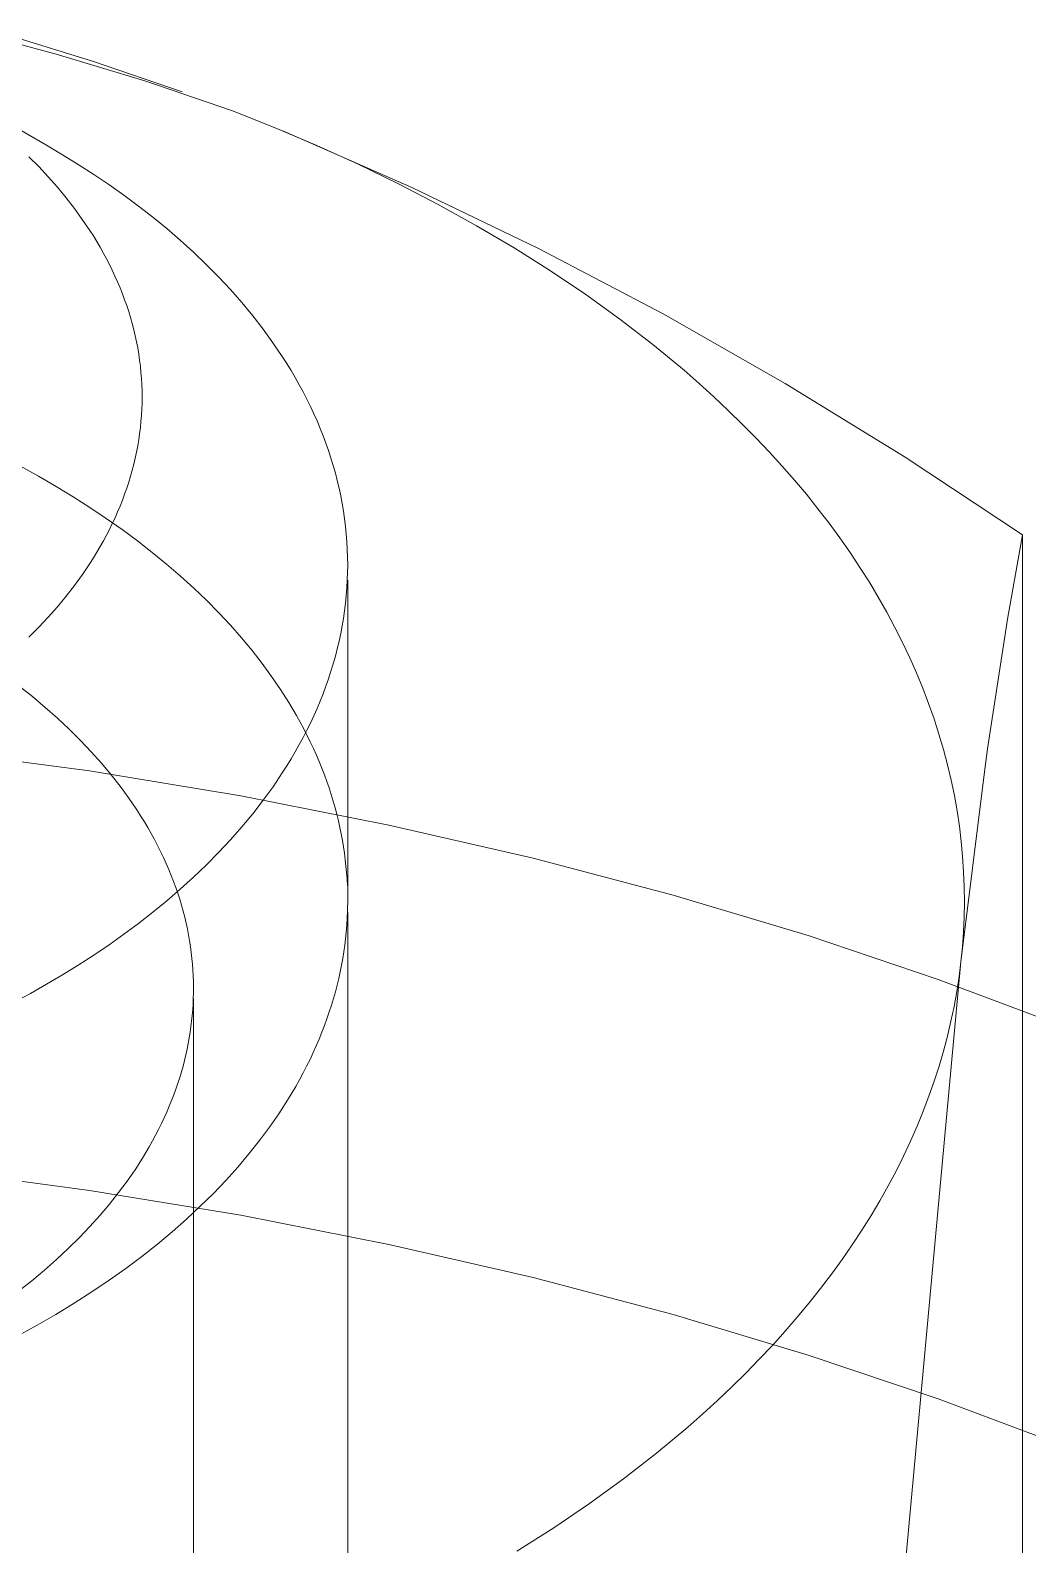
# Model space of a CAD drawing. Header units: millimetres. Extents: x -124 to 15640, y 659 to 4121.
# Drawn here: x 4005.92 to 4010.77, y 2338.92 to 2346.29 of the extents above; entities that cross this region are included whole.
import ezdxf

# ---------------------------------------------------------------- set-up
doc = ezdxf.new("R2010")
doc.units = ezdxf.units.MM
doc.layers.add('ZANO_R', color=7, linetype='Continuous', lineweight=0)

msp = doc.modelspace()

# ---------------------------------------------------------------- linework, layer by layer
at = {"layer": 'ZANO_R'}
for p, q in [((4005.6101, 2346.2882), (4006.0458, 2346.1723)), ((4005.7807, 2346.2741), (4006.2222, 2346.138)), ((4006.0458, 2346.1723), (4006.4774, 2346.0417)), ((4005.999, 2345.7287), (4005.2919, 2346.137)), ((4006.2222, 2346.138), (4006.6591, 2345.9882)), ((4006.4774, 2346.0417), (4006.9042, 2345.8963)), ((4006.9042, 2345.8963), (4007.1108, 2345.814)), ((4007.1108, 2345.814), (4007.3144, 2345.7273)), ((4007.1489, 2345.7995), (4007.7752, 2345.5232)), ((4006.0766, 2345.6829), (4005.999, 2345.7287)), ((4007.3144, 2345.7273), (4007.5146, 2345.6362)), ((4005.9131, 2345.6731), (4005.9611, 2345.6246)), ((4006.1531, 2345.6357), (4006.0766, 2345.6829)), ((4005.9611, 2345.6246), (4006.0073, 2345.5751)), ((4006.2284, 2345.5871), (4006.1531, 2345.6357)), ((4006.3024, 2345.5371), (4006.2284, 2345.5871)), ((4007.5146, 2345.6362), (4007.711, 2345.5408)), ((4006.0073, 2345.5751), (4006.0516, 2345.5247)), ((4006.0516, 2345.5247), (4006.0941, 2345.4734)), ((4006.375, 2345.4857), (4006.3024, 2345.5371)), ((4007.711, 2345.5408), (4007.9033, 2345.4412)), ((4007.7752, 2345.5232), (4008.3917, 2345.2259)), ((4006.0941, 2345.4734), (4006.1345, 2345.4212)), ((4006.4461, 2345.4329), (4006.375, 2345.4857)), ((4006.5156, 2345.3787), (4006.4461, 2345.4329)), ((4007.9033, 2345.4412), (4008.091, 2345.3373)), ((4006.1345, 2345.4212), (4006.1729, 2345.3682)), ((4006.1729, 2345.3682), (4006.2092, 2345.3144)), ((4006.5834, 2345.3232), (4006.5156, 2345.3787)), ((4006.2092, 2345.3144), (4006.2265, 2345.2872)), ((4006.2265, 2345.2872), (4006.2433, 2345.2598)), ((4006.6493, 2345.2664), (4006.5834, 2345.3232)), ((4008.091, 2345.3373), (4008.2737, 2345.2295)), ((4006.2433, 2345.2598), (4006.2595, 2345.2323)), ((4006.2595, 2345.2323), (4006.2751, 2345.2045)), ((4006.7134, 2345.2083), (4006.6493, 2345.2664)), ((4006.7755, 2345.1489), (4006.7134, 2345.2083)), ((4008.2737, 2345.2295), (4008.451, 2345.1177)), ((4008.3917, 2345.2259), (4008.9977, 2344.9078)), ((4006.2751, 2345.2045), (4006.2902, 2345.1766)), ((4006.2902, 2345.1766), (4006.3046, 2345.1486)), ((4006.3046, 2345.1486), (4006.3185, 2345.1204)), ((4006.8354, 2345.0883), (4006.7755, 2345.1489)), ((4006.3185, 2345.1204), (4006.3318, 2345.092)), ((4006.3318, 2345.092), (4006.3444, 2345.0635)), ((4006.3444, 2345.0635), (4006.3565, 2345.0349)), ((4006.8932, 2345.0265), (4006.8354, 2345.0883)), ((4008.451, 2345.1177), (4008.6227, 2345.0021)), ((4006.3565, 2345.0349), (4006.3679, 2345.0061)), ((4006.3679, 2345.0061), (4006.3787, 2344.9772)), ((4006.9486, 2344.9635), (4006.8932, 2345.0265)), ((4008.6227, 2345.0021), (4008.7883, 2344.8828)), ((4006.3787, 2344.9772), (4006.3889, 2344.9482)), ((4006.3889, 2344.9482), (4006.3985, 2344.9191)), ((4006.3985, 2344.9191), (4006.4074, 2344.8899)), ((4007.0017, 2344.8993), (4006.9486, 2344.9635)), ((4006.4074, 2344.8899), (4006.4157, 2344.8606)), ((4006.4157, 2344.8606), (4006.4233, 2344.8312)), ((4007.0523, 2344.8341), (4007.0017, 2344.8993)), ((4008.7883, 2344.8828), (4008.9475, 2344.7599)), ((4008.9977, 2344.9078), (4009.5926, 2344.5693)), ((4006.4233, 2344.8312), (4006.4303, 2344.8017)), ((4006.4303, 2344.8017), (4006.4366, 2344.7721)), ((4006.4366, 2344.7721), (4006.4423, 2344.7425)), ((4007.1003, 2344.7678), (4007.0523, 2344.8341)), ((4007.1456, 2344.7005), (4007.1003, 2344.7678)), ((4006.4423, 2344.7425), (4006.4473, 2344.7128)), ((4006.4473, 2344.7128), (4006.4516, 2344.6831)), ((4007.1673, 2344.6665), (4007.1456, 2344.7005)), ((4008.9475, 2344.7599), (4009.0999, 2344.6338)), ((4006.4516, 2344.6831), (4006.4553, 2344.6533)), ((4006.4553, 2344.6533), (4006.4583, 2344.6235)), ((4006.4583, 2344.6235), (4006.4606, 2344.5936)), ((4007.1882, 2344.6323), (4007.1673, 2344.6665)), ((4007.2085, 2344.5979), (4007.1882, 2344.6323)), ((4009.0999, 2344.6338), (4009.1735, 2344.5695)), ((4006.4606, 2344.5936), (4006.4623, 2344.5638)), ((4006.4623, 2344.5638), (4006.4633, 2344.5339)), ((4007.228, 2344.5632), (4007.2085, 2344.5979)), ((4007.2468, 2344.5283), (4007.228, 2344.5632)), ((4009.1735, 2344.5695), (4009.2453, 2344.5045)), ((4009.5926, 2344.5693), (4010.1756, 2344.2108)), ((4006.4633, 2344.4741), (4006.4623, 2344.4442)), ((4006.4633, 2344.5339), (4006.4637, 2344.504)), ((4006.4637, 2344.504), (4006.4633, 2344.4741)), ((4007.2649, 2344.4933), (4007.2468, 2344.5283)), ((4007.2822, 2344.458), (4007.2649, 2344.4933)), ((4009.2453, 2344.5045), (4009.3153, 2344.4387)), ((4006.4607, 2344.4144), (4006.4583, 2344.3845)), ((4006.4623, 2344.4442), (4006.4607, 2344.4144)), ((4007.2988, 2344.4225), (4007.2822, 2344.458)), ((4007.3146, 2344.3869), (4007.2988, 2344.4225)), ((4009.3153, 2344.4387), (4009.3834, 2344.3722)), ((4006.4516, 2344.3249), (4006.4473, 2344.2952)), ((4006.4553, 2344.3547), (4006.4516, 2344.3249)), ((4006.4583, 2344.3845), (4006.4553, 2344.3547)), ((4007.3297, 2344.3511), (4007.3146, 2344.3869)), ((4007.344, 2344.3152), (4007.3297, 2344.3511)), ((4009.3834, 2344.3722), (4009.4496, 2344.3051)), ((4006.4423, 2344.2655), (4006.4366, 2344.2359)), ((4006.4473, 2344.2952), (4006.4423, 2344.2655)), ((4007.3575, 2344.2791), (4007.344, 2344.3152)), ((4007.3702, 2344.2428), (4007.3575, 2344.2791)), ((4009.4496, 2344.3051), (4009.5139, 2344.2373)), ((4006.4234, 2344.1768), (4006.4157, 2344.1474)), ((4006.4303, 2344.2063), (4006.4234, 2344.1768)), ((4006.4366, 2344.2359), (4006.4303, 2344.2063)), ((4007.3822, 2344.2064), (4007.3702, 2344.2428)), ((4007.3933, 2344.1699), (4007.3822, 2344.2064)), ((4009.5139, 2344.2373), (4009.5762, 2344.1688)), ((4010.1756, 2344.2108), (4010.7462, 2343.8327)), ((4005.8719, 2344.1666), (4005.9595, 2344.1183)), ((4005.9595, 2344.1183), (4006.0451, 2344.0688)), ((4006.4075, 2344.1181), (4006.3986, 2344.0889)), ((4006.4157, 2344.1474), (4006.4075, 2344.1181)), ((4007.4037, 2344.1332), (4007.3933, 2344.1699)), ((4007.4132, 2344.0965), (4007.4037, 2344.1332)), ((4009.5762, 2344.1688), (4009.6365, 2344.0997)), ((4006.0451, 2344.0688), (4006.1287, 2344.018)), ((4006.3788, 2344.0308), (4006.368, 2344.0019)), ((4006.389, 2344.0598), (4006.3788, 2344.0308)), ((4006.3986, 2344.0889), (4006.389, 2344.0598)), ((4007.4219, 2344.0596), (4007.4132, 2344.0965)), ((4007.4298, 2344.0227), (4007.4219, 2344.0596)), ((4009.6365, 2344.0997), (4009.6948, 2344.0301)), ((4009.6948, 2344.0301), (4009.7511, 2343.9599)), ((4006.1287, 2344.018), (4006.2102, 2343.9661)), ((4006.2102, 2343.9661), (4006.2894, 2343.913)), ((4006.3566, 2343.9731), (4006.3446, 2343.9445)), ((4006.368, 2344.0019), (4006.3566, 2343.9731)), ((4007.4369, 2343.9857), (4007.4298, 2344.0227)), ((4007.4432, 2343.9486), (4007.4369, 2343.9857)), ((4009.7511, 2343.9599), (4009.8053, 2343.8892)), ((4006.2894, 2343.913), (4006.3664, 2343.8589)), ((4006.3186, 2343.8876), (4006.3048, 2343.8594)), ((4006.3319, 2343.916), (4006.3186, 2343.8876)), ((4006.3446, 2343.9445), (4006.3319, 2343.916)), ((4007.4486, 2343.9114), (4007.4432, 2343.9486)), ((4007.4532, 2343.8742), (4007.4486, 2343.9114)), ((4009.8053, 2343.8892), (4009.8575, 2343.818)), ((4006.2903, 2343.8314), (4006.2753, 2343.8035)), ((4006.3048, 2343.8594), (4006.2903, 2343.8314)), ((4006.3664, 2343.8589), (4006.441, 2343.8037)), ((4007.457, 2343.8369), (4007.4532, 2343.8742)), ((4007.4599, 2343.7996), (4007.457, 2343.8369)), ((4009.8575, 2343.818), (4009.9075, 2343.7464)), ((4010.673, 2343.4228), (4010.7462, 2343.8327)), ((4010.7462, 2343.8327), (4010.7462, 2337.2428)), ((4006.2435, 2343.7482), (4006.2267, 2343.7208)), ((4006.2596, 2343.7757), (4006.2435, 2343.7482)), ((4006.2753, 2343.8035), (4006.2596, 2343.7757)), ((4006.441, 2343.8037), (4006.5133, 2343.7476)), ((4006.5133, 2343.7476), (4006.5831, 2343.6905)), ((4007.462, 2343.7623), (4007.4599, 2343.7996)), ((4007.4632, 2343.7249), (4007.462, 2343.7623)), ((4009.9075, 2343.7464), (4009.9555, 2343.6744)), ((4006.2094, 2343.6936), (4006.1731, 2343.6398)), ((4006.2267, 2343.7208), (4006.2094, 2343.6936)), ((4006.5831, 2343.6905), (4006.6503, 2343.6325)), ((4007.4637, 2343.6875), (4007.4632, 2343.7249)), ((4007.4633, 2343.6502), (4007.4637, 2343.6875)), ((4009.9555, 2343.6744), (4010.0013, 2343.6019)), ((4006.1731, 2343.6398), (4006.1347, 2343.5867)), ((4006.6503, 2343.6325), (4006.7151, 2343.5738)), ((4007.4599, 2343.5755), (4007.462, 2343.6128)), ((4007.462, 2343.6128), (4007.4633, 2343.6502)), ((4007.4637, 2343.6128), (4007.4637, 2342.0574)), ((4010.0013, 2343.6019), (4010.0449, 2343.5291)), ((4006.0943, 2343.5346), (4006.0518, 2343.4832)), ((4006.1347, 2343.5867), (4006.0943, 2343.5346)), ((4006.7151, 2343.5738), (4006.7772, 2343.5142)), ((4006.7772, 2343.5142), (4006.8367, 2343.454)), ((4007.4532, 2343.5009), (4007.457, 2343.5382)), ((4007.457, 2343.5382), (4007.4599, 2343.5755)), ((4010.0449, 2343.5291), (4010.0864, 2343.456)), ((4006.0518, 2343.4832), (4006.0075, 2343.4328)), ((4006.8367, 2343.454), (4006.8935, 2343.3931)), ((4007.4432, 2343.4265), (4007.4486, 2343.4637)), ((4007.4486, 2343.4637), (4007.4532, 2343.5009)), ((4010.0864, 2343.456), (4010.1258, 2343.3826)), ((4005.9613, 2343.3834), (4005.9133, 2343.3349)), ((4006.0075, 2343.4328), (4005.9613, 2343.3834)), ((4006.8935, 2343.3931), (4006.9476, 2343.3316)), ((4007.4299, 2343.3524), (4007.437, 2343.3894)), ((4007.437, 2343.3894), (4007.4432, 2343.4265)), ((4010.1258, 2343.3826), (4010.1629, 2343.3089)), ((4010.5765, 2342.7914), (4010.673, 2343.4228)), ((4006.9476, 2343.3316), (4006.999, 2343.2696)), ((4007.4133, 2343.2786), (4007.422, 2343.3154)), ((4007.422, 2343.3154), (4007.4299, 2343.3524)), ((4010.1629, 2343.3089), (4010.1979, 2343.2349)), ((4006.999, 2343.2696), (4007.0477, 2343.2071)), ((4007.3934, 2343.2052), (4007.4038, 2343.2418)), ((4007.4038, 2343.2418), (4007.4133, 2343.2786)), ((4010.1979, 2343.2349), (4010.2307, 2343.1608)), ((4007.0477, 2343.2071), (4007.0937, 2343.1442)), ((4007.3704, 2343.1323), (4007.3823, 2343.1687)), ((4007.3823, 2343.1687), (4007.3934, 2343.2052)), ((4010.2307, 2343.1608), (4010.2614, 2343.0865)), ((4005.9298, 2343.0455), (4005.8651, 2343.0967)), ((4007.0937, 2343.1442), (4007.1368, 2343.081)), ((4007.1368, 2343.081), (4007.1772, 2343.0174)), ((4007.3441, 2343.0599), (4007.3576, 2343.096)), ((4007.3576, 2343.096), (4007.3704, 2343.1323)), ((4010.2614, 2343.0865), (4010.2898, 2343.0121)), ((4005.9921, 2342.9934), (4005.9298, 2343.0455)), ((4007.1772, 2343.0174), (4007.2149, 2342.9536)), ((4007.3148, 2342.9881), (4007.3298, 2343.0239)), ((4007.3298, 2343.0239), (4007.3441, 2343.0599)), ((4010.2898, 2343.0121), (4010.3161, 2342.9375)), ((4006.052, 2342.9405), (4005.9921, 2342.9934)), ((4006.1093, 2342.8868), (4006.052, 2342.9405)), ((4007.2149, 2342.9536), (4007.2498, 2342.8896)), ((4007.2824, 2342.9171), (4007.299, 2342.9525)), ((4007.299, 2342.9525), (4007.3148, 2342.9881)), ((4010.3161, 2342.9375), (4010.3401, 2342.8629)), ((4006.1641, 2342.8324), (4006.1093, 2342.8868)), ((4007.247, 2342.8467), (4007.265, 2342.8818)), ((4007.2498, 2342.8896), (4007.282, 2342.8255)), ((4007.265, 2342.8818), (4007.2824, 2342.9171)), ((4010.3401, 2342.8629), (4010.362, 2342.7883)), ((4005.457, 2342.7837), (4006.2075, 2342.6838)), ((4006.2164, 2342.7774), (4006.1641, 2342.8324)), ((4006.266, 2342.7217), (4006.2164, 2342.7774)), ((4007.1884, 2342.7427), (4007.2086, 2342.7772)), ((4007.2086, 2342.7772), (4007.2282, 2342.8119)), ((4007.2282, 2342.8119), (4007.247, 2342.8467)), ((4007.282, 2342.8255), (4007.297, 2342.7934)), ((4007.297, 2342.7934), (4007.3114, 2342.7613)), ((4010.362, 2342.7883), (4010.3818, 2342.7136)), ((4010.561, 2342.6797), (4010.5765, 2342.7914)), ((4006.313, 2342.6656), (4006.266, 2342.7217)), ((4007.1458, 2342.6745), (4007.1675, 2342.7085)), ((4007.1675, 2342.7085), (4007.1884, 2342.7427)), ((4007.3114, 2342.7613), (4007.3251, 2342.7292)), ((4007.3251, 2342.7292), (4007.3382, 2342.6971)), ((4010.3818, 2342.7136), (4010.3993, 2342.6389)), ((4006.2075, 2342.6838), (4006.9443, 2342.5625)), ((4006.3574, 2342.609), (4006.313, 2342.6656)), ((4007.1005, 2342.6073), (4007.1458, 2342.6745)), ((4007.3382, 2342.6971), (4007.3505, 2342.665)), ((4007.3505, 2342.665), (4007.3622, 2342.633)), ((4007.3622, 2342.633), (4007.3732, 2342.6009)), ((4010.3993, 2342.6389), (4010.4148, 2342.5643)), ((4010.4469, 2341.7551), (4010.5611, 2342.6797)), ((4006.3992, 2342.552), (4006.3574, 2342.609)), ((4006.9443, 2342.5625), (4007.6646, 2342.4207)), ((4007.0525, 2342.541), (4007.1005, 2342.6073)), ((4007.3732, 2342.6009), (4007.3836, 2342.5689)), ((4007.3836, 2342.5689), (4007.3933, 2342.5369)), ((4010.4148, 2342.5643), (4010.428, 2342.4898)), ((4006.4382, 2342.4946), (4006.3992, 2342.552)), ((4006.4567, 2342.4658), (4006.4382, 2342.4946)), ((4007.0019, 2342.4757), (4007.0525, 2342.541)), ((4007.3933, 2342.5369), (4007.4024, 2342.505)), ((4007.4024, 2342.505), (4007.4108, 2342.4731)), ((4010.428, 2342.4898), (4010.4392, 2342.4154)), ((4006.4746, 2342.4369), (4006.4567, 2342.4658)), ((4006.4918, 2342.408), (4006.4746, 2342.4369)), ((4006.5083, 2342.3791), (4006.4918, 2342.408)), ((4006.8934, 2342.3486), (4006.9489, 2342.4116)), ((4006.9489, 2342.4116), (4007.0019, 2342.4757)), ((4007.4108, 2342.4731), (4007.4186, 2342.4412)), ((4007.4186, 2342.4412), (4007.4257, 2342.4094)), ((4007.4257, 2342.4094), (4007.4322, 2342.3777)), ((4007.6646, 2342.4207), (4008.3661, 2342.2593)), ((4010.4392, 2342.4154), (4010.4482, 2342.3411)), ((4006.5242, 2342.3501), (4006.5083, 2342.3791)), ((4006.5394, 2342.321), (4006.5242, 2342.3501)), ((4006.8357, 2342.2867), (4006.8934, 2342.3486)), ((4007.4322, 2342.3777), (4007.4381, 2342.3461)), ((4007.4381, 2342.3461), (4007.4433, 2342.3145)), ((4010.4482, 2342.3411), (4010.4552, 2342.267)), ((4006.5539, 2342.292), (4006.5394, 2342.321)), ((4006.5678, 2342.2629), (4006.5539, 2342.292)), ((4006.5811, 2342.2338), (4006.5678, 2342.2629)), ((4006.7758, 2342.2261), (4006.8357, 2342.2867)), ((4007.4433, 2342.3145), (4007.448, 2342.283)), ((4007.448, 2342.283), (4007.452, 2342.2516)), ((4010.4552, 2342.267), (4010.4601, 2342.193)), ((4006.5936, 2342.2047), (4006.5811, 2342.2338)), ((4006.6055, 2342.1756), (4006.5936, 2342.2047)), ((4006.7137, 2342.1667), (4006.7758, 2342.2261)), ((4007.452, 2342.2516), (4007.4554, 2342.2203)), ((4007.4554, 2342.2203), (4007.4582, 2342.189)), ((4007.4582, 2342.189), (4007.4605, 2342.1579)), ((4008.3661, 2342.2593), (4009.0465, 2342.0794)), ((4010.4601, 2342.193), (4010.4629, 2342.1193)), ((4006.6168, 2342.1465), (4006.6055, 2342.1756)), ((4006.6274, 2342.1174), (4006.6168, 2342.1465)), ((4006.6374, 2342.0883), (4006.6274, 2342.1174)), ((4006.6496, 2342.1086), (4006.7137, 2342.1667)), ((4007.4605, 2342.1579), (4007.4621, 2342.1269)), ((4010.4629, 2342.1193), (4010.4637, 2342.0459)), ((4006.5159, 2341.9963), (4006.5837, 2342.0518)), ((4006.5837, 2342.0518), (4006.6496, 2342.1086)), ((4006.6468, 2342.0593), (4006.6374, 2342.0883)), ((4006.6555, 2342.0303), (4006.6468, 2342.0593)), ((4007.4637, 2342.0574), (4007.4631, 2342.0098)), ((4009.0465, 2342.0794), (4009.7038, 2341.8823)), ((4010.4637, 2342.0459), (4010.4624, 2341.9727)), ((4006.4464, 2341.9421), (4006.5159, 2341.9963)), ((4006.6635, 2342.0014), (4006.6555, 2342.0303)), ((4006.671, 2341.9725), (4006.6635, 2342.0014)), ((4006.6778, 2341.9436), (4006.671, 2341.9725)), ((4007.4631, 2342.0098), (4007.4611, 2341.9622)), ((4007.4637, 2341.9959), (4007.4637, 2334.3252)), ((4010.4624, 2341.9727), (4010.4592, 2341.8998)), ((4006.3753, 2341.8893), (4006.4464, 2341.9421)), ((4006.684, 2341.9148), (4006.6778, 2341.9436)), ((4006.6897, 2341.8861), (4006.684, 2341.9148)), ((4007.4578, 2341.9147), (4007.4532, 2341.8673)), ((4007.4611, 2341.9622), (4007.4578, 2341.9147)), ((4010.4592, 2341.8998), (4010.454, 2341.8273)), ((4006.2288, 2341.7879), (4006.3028, 2341.8379)), ((4006.3028, 2341.8379), (4006.3753, 2341.8893)), ((4006.6947, 2341.8574), (4006.6897, 2341.8861)), ((4006.6991, 2341.8288), (4006.6947, 2341.8574)), ((4006.7029, 2341.8003), (4006.6991, 2341.8288)), ((4007.4493, 2341.8354), (4007.4447, 2341.8034)), ((4007.4532, 2341.8673), (4007.4493, 2341.8354)), ((4009.7038, 2341.8823), (4010.3363, 2341.6693)), ((4010.454, 2341.8273), (4010.4469, 2341.7551)), ((4006.1535, 2341.7393), (4006.2288, 2341.7879)), ((4006.7061, 2341.7719), (4006.7029, 2341.8003)), ((4006.7088, 2341.7436), (4006.7061, 2341.7719)), ((4007.4396, 2341.7713), (4007.4338, 2341.7391)), ((4007.4447, 2341.8034), (4007.4396, 2341.7713)), ((4010.1476, 2338.5106), (4010.4469, 2341.7551)), ((4010.4469, 2341.7551), (4010.4378, 2341.683)), ((4005.9994, 2341.6462), (4006.077, 2341.6921)), ((4006.077, 2341.6921), (4006.1535, 2341.7393)), ((4006.7108, 2341.7154), (4006.7088, 2341.7436)), ((4006.7123, 2341.6873), (4006.7108, 2341.7154)), ((4006.7133, 2341.6592), (4006.7123, 2341.6873)), ((4007.4202, 2341.6743), (4007.4123, 2341.6418)), ((4007.4273, 2341.7068), (4007.4202, 2341.6743)), ((4007.4338, 2341.7391), (4007.4273, 2341.7068)), ((4010.4378, 2341.683), (4010.4267, 2341.6106)), ((4005.8383, 2341.5573), (4005.9201, 2341.6014)), ((4005.9201, 2341.6014), (4005.9994, 2341.6462)), ((4006.7128, 2341.5759), (4006.7135, 2341.6036)), ((4006.7137, 2341.6313), (4006.7133, 2341.6592)), ((4006.7135, 2341.6036), (4006.7137, 2341.6313)), ((4007.4039, 2341.6092), (4007.3947, 2341.5766)), ((4007.4123, 2341.6418), (4007.4039, 2341.6092)), ((4010.3363, 2341.6693), (4010.9425, 2341.4416)), ((4010.4267, 2341.6106), (4010.4135, 2341.5381)), ((4006.7098, 2341.521), (4006.7116, 2341.5484)), ((4006.7116, 2341.5484), (4006.7128, 2341.5759)), ((4006.7137, 2341.5759), (4006.7137, 2334.7472)), ((4007.3848, 2341.5438), (4007.3743, 2341.511)), ((4007.3947, 2341.5766), (4007.3848, 2341.5438)), ((4010.4135, 2341.5381), (4010.3984, 2341.4655)), ((4006.7014, 2341.4395), (4006.7047, 2341.4666)), ((4006.7047, 2341.4666), (4006.7075, 2341.4937)), ((4006.7075, 2341.4937), (4006.7098, 2341.521)), ((4007.363, 2341.4782), (4007.3511, 2341.4452)), ((4007.3743, 2341.511), (4007.363, 2341.4782)), ((4010.3984, 2341.4655), (4010.3812, 2341.3927)), ((4006.6882, 2341.3576), (4006.6932, 2341.385)), ((4006.6932, 2341.385), (4006.6976, 2341.4123)), ((4006.6976, 2341.4123), (4006.7014, 2341.4395)), ((4007.325, 2341.3793), (4007.3109, 2341.3463)), ((4007.3384, 2341.4123), (4007.325, 2341.3793)), ((4007.3511, 2341.4452), (4007.3384, 2341.4123)), ((4010.3812, 2341.3927), (4010.3619, 2341.3198)), ((4006.67, 2341.2749), (4006.6767, 2341.3026)), ((4006.6767, 2341.3026), (4006.6827, 2341.3301)), ((4006.6827, 2341.3301), (4006.6882, 2341.3576)), ((4007.2961, 2341.3132), (4007.2805, 2341.2802)), ((4007.3109, 2341.3463), (4007.2961, 2341.3132)), ((4010.3619, 2341.3198), (4010.3405, 2341.2469)), ((4006.655, 2341.2195), (4006.6628, 2341.2472)), ((4006.6628, 2341.2472), (4006.67, 2341.2749)), ((4007.2642, 2341.2471), (4007.2471, 2341.214)), ((4007.2805, 2341.2802), (4007.2642, 2341.2471)), ((4010.3405, 2341.2469), (4010.317, 2341.1739)), ((4006.6281, 2341.1358), (4006.6377, 2341.1637)), ((4006.6377, 2341.1637), (4006.6467, 2341.1916)), ((4006.6467, 2341.1916), (4006.655, 2341.2195)), ((4007.2293, 2341.181), (4007.2108, 2341.1479)), ((4007.2471, 2341.214), (4007.2293, 2341.181)), ((4010.317, 2341.1739), (4010.2914, 2341.1009)), ((4006.6072, 2341.0798), (4006.618, 2341.1078)), ((4006.618, 2341.1078), (4006.6281, 2341.1358)), ((4007.1714, 2341.0819), (4007.129, 2341.016)), ((4007.2108, 2341.1479), (4007.1714, 2341.0819)), ((4010.2914, 2341.1009), (4010.2636, 2341.028)), ((4006.5712, 2340.9956), (4006.5838, 2341.0237)), ((4006.5838, 2341.0237), (4006.5958, 2341.0518)), ((4006.5958, 2341.0518), (4006.6072, 2341.0798)), ((4007.129, 2341.016), (4007.0836, 2340.9504)), ((4010.2636, 2341.028), (4010.2338, 2340.955)), ((4006.5296, 2340.9113), (4006.5441, 2340.9394)), ((4006.5441, 2340.9394), (4006.558, 2340.9675)), ((4006.558, 2340.9675), (4006.5712, 2340.9956)), ((4007.0836, 2340.9504), (4007.0351, 2340.8851)), ((4010.2338, 2340.955), (4010.2018, 2340.8822)), ((4006.4987, 2340.8551), (4006.5145, 2340.8832)), ((4006.5145, 2340.8832), (4006.5296, 2340.9113)), ((4007.0351, 2340.8851), (4006.9836, 2340.8201)), ((4010.2018, 2340.8822), (4010.1676, 2340.8095)), ((4006.4292, 2340.743), (4006.4653, 2340.799)), ((4006.4653, 2340.799), (4006.4987, 2340.8551)), ((4006.9836, 2340.8201), (4006.929, 2340.7555)), ((4010.1676, 2340.8095), (4010.1313, 2340.7369)), ((4006.2075, 2340.6426), (4005.457, 2340.7425)), ((4006.3906, 2340.6872), (4006.4292, 2340.743)), ((4006.929, 2340.7555), (4006.8713, 2340.6915)), ((4010.1313, 2340.7369), (4010.0929, 2340.6645)), ((4006.9443, 2340.5213), (4006.2075, 2340.6426)), ((4006.3494, 2340.6317), (4006.3906, 2340.6872)), ((4006.8713, 2340.6915), (4006.8107, 2340.628)), ((4010.0929, 2340.6645), (4010.0523, 2340.5923)), ((4006.2592, 2340.5216), (4006.3056, 2340.5764)), ((4006.3056, 2340.5764), (4006.3494, 2340.6317)), ((4006.8107, 2340.628), (4006.7469, 2340.5651)), ((4010.0523, 2340.5923), (4010.0096, 2340.5204)), ((4006.2102, 2340.4671), (4006.2592, 2340.5216)), ((4006.6803, 2340.503), (4006.6106, 2340.4416)), ((4006.7469, 2340.5651), (4006.6803, 2340.503)), ((4007.6646, 2340.3794), (4006.9443, 2340.5213)), ((4010.0096, 2340.5204), (4009.9647, 2340.4487)), ((4006.1586, 2340.4132), (4006.2102, 2340.4671)), ((4006.6106, 2340.4416), (4006.538, 2340.3811)), ((4009.9647, 2340.4487), (4009.9177, 2340.3773)), ((4006.0478, 2340.3069), (4006.1045, 2340.3597)), ((4006.1045, 2340.3597), (4006.1586, 2340.4132)), ((4006.538, 2340.3811), (4006.4626, 2340.3215)), ((4008.3661, 2340.218), (4007.6646, 2340.3794)), ((4009.9177, 2340.3773), (4009.8685, 2340.3063)), ((4005.9886, 2340.2547), (4006.0478, 2340.3069)), ((4006.4626, 2340.3215), (4006.3843, 2340.2628)), ((4009.8685, 2340.3063), (4009.8173, 2340.2356)), ((4005.8627, 2340.1526), (4005.9269, 2340.2033)), ((4005.9269, 2340.2033), (4005.9886, 2340.2547)), ((4006.3032, 2340.2053), (4006.2195, 2340.1488)), ((4006.3843, 2340.2628), (4006.3032, 2340.2053)), ((4009.0465, 2340.0382), (4008.3661, 2340.218)), ((4009.8173, 2340.2356), (4009.7639, 2340.1653)), ((4006.2195, 2340.1488), (4006.1331, 2340.0935)), ((4009.7639, 2340.1653), (4009.7085, 2340.0954)), ((4006.1331, 2340.0935), (4006.0441, 2340.0394)), ((4009.7085, 2340.0954), (4009.6509, 2340.026)), ((4005.9527, 2339.9866), (4005.8588, 2339.9352)), ((4006.0441, 2340.0394), (4005.9527, 2339.9866)), ((4009.7038, 2339.8411), (4009.0465, 2340.0382)), ((4009.6509, 2340.026), (4009.5913, 2339.957)), ((4009.5913, 2339.957), (4009.5297, 2339.8886)), ((4009.5297, 2339.8886), (4009.466, 2339.8207)), ((4010.3363, 2339.628), (4009.7038, 2339.8411)), ((4009.466, 2339.8207), (4009.4003, 2339.7535)), ((4009.3327, 2339.6868), (4009.2631, 2339.6207)), ((4009.4003, 2339.7535), (4009.3327, 2339.6868)), ((4009.2631, 2339.6207), (4009.1915, 2339.5553)), ((4010.9425, 2339.4004), (4010.3363, 2339.628)), ((4009.1915, 2339.5553), (4009.1181, 2339.4906)), ((4009.1181, 2339.4906), (4009.0428, 2339.4267)), ((4009.0428, 2339.4267), (4008.9657, 2339.3634)), ((4008.9657, 2339.3634), (4008.8061, 2339.2393)), ((4008.8061, 2339.2393), (4008.6395, 2339.1185)), ((4008.6395, 2339.1185), (4008.4664, 2339.0011)), ((4008.4664, 2339.0011), (4008.287, 2338.8874))]:
    msp.add_line(p, q, dxfattribs=at)

doc.saveas('drawing.dxf')
